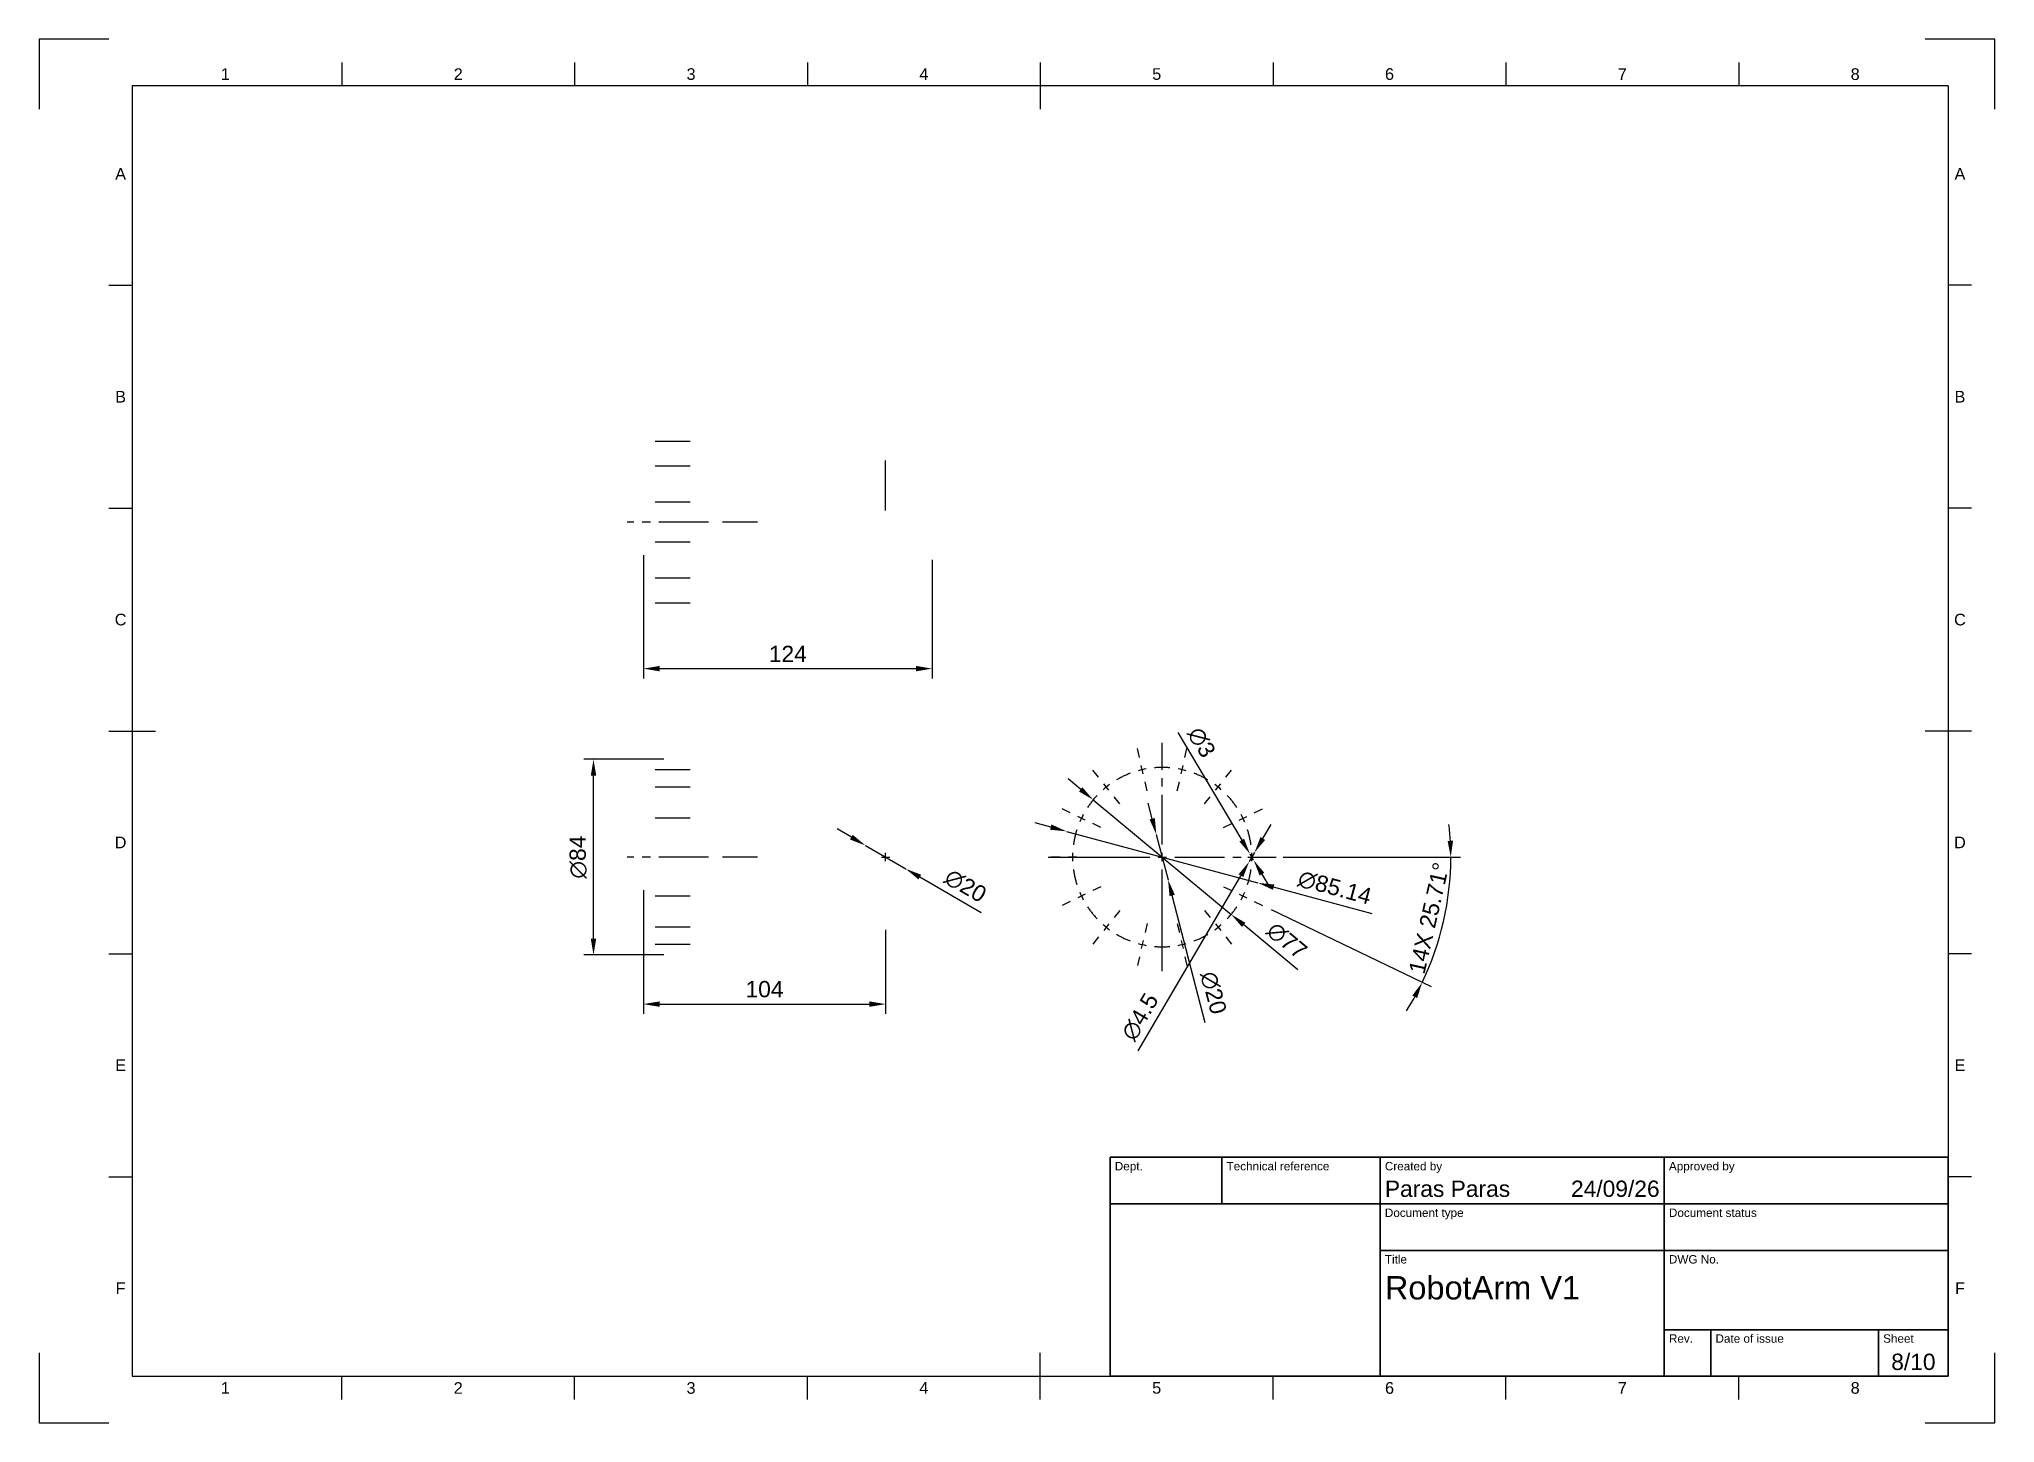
# Paper-space layout 'JAW 5' of a CAD drawing. Header units: millimetres. Extents: x 0 to 420, y 0 to 297.
import ezdxf
from ezdxf.enums import TextEntityAlignment as Align

# ---------------------------------------------------------------- set-up
doc = ezdxf.new("R2010")
doc.units = ezdxf.units.MM
doc.header["$LTSCALE"] = 0.75
doc.linetypes.add('CENTER2', pattern=[28.575, 19.05, -3.175, 3.175, -3.175])
for name, color, linetype, lineweight in [('BORDER', 7, 'Continuous', 25), ('FD_Dimensions', 7, 'Continuous', 25), ('Smart Centers', 7, 'CENTER2', 25), ('TITLEBLOCK', 7, 'Continuous', 35)]:
    doc.layers.add(name, color=color, linetype=linetype, lineweight=lineweight)
doc.styles.add('FusionTitle', font='Arial.ttf')
doc.styles.get("Standard").update_dxf_attribs({"font": 'Arial.ttf'})
doc.dimstyles.new('Dim-ISO-25', dxfattribs={"dimtxt": 3.5, "dimasz": 3.5, "dimexe": 2.1, "dimexo": 2.1, "dimgap": 1.4, "dimtad": 1, "dimzin": 12, "dimdsep": 46, "dimtxsty": 'Standard', "dimcen": 0, "dimazin": 3, "dimtp": 0.1, "dimtm": 0.1, "dimtfac": 0.714286, "dimtmove": 0, "dimatfit": 3, "dimfxl": 1, "dimtzin": 12, "dimarcsym": 0})

# ---------------------------------------------------------------- blocks, each defined once
blk = doc.blocks.new('ISO_A3_SHEET')
at = {"layer": 'BORDER'}
for p, q in [((65, 292), (65, 287)), ((115, 292), (115, 287)), ((165, 292), (165, 287)), ((215, 292), (215, 282)), ((265, 292), (265, 287)), ((315, 292), (315, 287)), ((365, 292), (365, 287)), ((410, 287), (20, 287)), ((20, 287), (20, 10)), ((410, 287), (410, 10)), ((15, 244.16666), (20, 244.16666)), ((415, 244.16666), (410, 244.16666)), ((15, 196.33333), (20, 196.33333)), ((415, 196.33333), (410, 196.33333)), ((15, 148.5), (25, 148.5)), ((415, 148.5), (405, 148.5)), ((15, 100.66667), (20, 100.66667)), ((415, 100.66667), (410, 100.66667)), ((15, 52.83334), (20, 52.83334)), ((415, 52.83334), (410, 52.83334)), ((215, 5), (215, 15)), ((20, 10), (410, 10)), ((65, 5), (65, 10)), ((115, 5), (115, 10)), ((165, 5), (165, 10)), ((265, 5), (265, 10)), ((315, 5), (315, 10)), ((365, 5), (365, 10))]:
    blk.add_line(p, q, dxfattribs=at)
at = {"layer": 'Defpoints'}
for p, q in [((15, 297), (0, 297)), ((0, 297), (0, 282)), ((420, 297), (405, 297)), ((420, 282), (420, 297)), ((0, 15), (0, 0)), ((420, 0), (420, 15)), ((0, 0), (15, 0)), ((405, 0), (420, 0))]:
    blk.add_line(p, q, dxfattribs=at)
at = {"layer": 'BORDER', "style": 'FusionTitle'}
for s, p in [('1', (40, 289.5)), ('2', (90, 289.5)), ('3', (140, 289.5)), ('4', (190, 289.5)), ('5', (240, 289.5)), ('6', (290, 289.5)), ('7', (340, 289.5)), ('8', (390, 289.5)), ('A', (17.5, 268.08333)), ('A', (412.5, 268.08333)), ('B', (17.5, 220.25)), ('B', (412.5, 220.25)), ('C', (17.5, 172.41667)), ('C', (412.5, 172.41667)), ('D', (17.5, 124.58334)), ('D', (412.5, 124.58334)), ('E', (17.5, 76.75001)), ('E', (412.5, 76.75001)), ('F', (17.5, 28.91668)), ('F', (412.5, 28.91668)), ('1', (40, 7.5)), ('2', (90, 7.5)), ('3', (140, 7.5)), ('4', (190, 7.5)), ('5', (240, 7.5)), ('6', (290, 7.5)), ('7', (340, 7.5)), ('8', (390, 7.5))]:
    blk.add_text(s, height=2.5, dxfattribs=at).set_placement(p, align=Align.MIDDLE)
blk = doc.blocks.new('ISO_TITLEBLOCK')
at = {"layer": 'TITLEBLOCK'}
for p, q in [((0, 47), (-180, 47)), ((-180, 47), (-180, 0)), ((-156, 37), (-156, 47)), ((-122, 0), (-122, 47)), ((-61, 0), (-61, 47)), ((0, 0), (0, 47)), ((-180, 37), (0, 37)), ((-122, 27), (0, 27)), ((-61, 10), (0, 10)), ((-51, 0), (-51, 10)), ((-15, 0), (-15, 10)), ((-180, 0), (0, 0))]:
    blk.add_line(p, q, dxfattribs=at)
at = {"layer": 'TITLEBLOCK', "style": 'FusionTitle'}
for s, p in [('Dept.', (-179, 46)), ('Technical reference', (-155, 46)), ('Created by', (-121, 46)), ('Approved by', (-60, 46)), ('Document type', (-121, 36)), ('Document status', (-60, 36)), ('Title', (-121, 26)), ('DWG No.', (-60, 26)), ('Rev.', (-60, 9)), ('Date of issue', (-50, 9)), ('Sheet', (-14, 9))]:
    blk.add_text(s, height=1.8, dxfattribs=at).set_placement(p, align=Align.TOP_LEFT)
for tag, height, p in [('DEPT', 3.5, (-179, 42)), ('TECHNICAL_REFERENCE', 3.5, (-155, 42)), ('CREATED_BY', 3.5, (-121, 42)), ('APPROVED_BY', 3.5, (-60, 42)), ('DOCUMENT_TYPE', 3.5, (-121, 32)), ('DOCUMENT_STATUS', 3.5, (-60, 32)), ('TITLE_1', 5, (-121, 21.5)), ('TITLE_2', 5, (-121, 14)), ('TITLE_3', 5, (-121, 6.5)), ('DATE_OF_ISSUE', 3.5, (-50, 5))]:
    blk.add_attdef(tag, text='', height=height, dxfattribs=at).set_placement(p, align=Align.TOP_LEFT)
for tag, p in [('CREATED_DATE', (-62, 42)), ('APPROVED_DATE', (-0.99, 42))]:
    blk.add_attdef(tag, text='', height=3.5, dxfattribs=at).set_placement(p, align=Align.TOP_RIGHT)
for tag, height, p in [('DRAWING_NUMBER', 5, (-30.5, 19.75)), ('REV', 3.5, (-56, 4.85)), ('SHEET', 3.5, (-7.5, 4.85))]:
    blk.add_attdef(tag, text='', height=height, dxfattribs=at).set_placement(p, align=Align.TOP_CENTER)
blk = doc.blocks.new('*U111')
at = {"layer": 'Smart Centers', "color": 0, "ltscale": 0.75, "transparency": 16777216}
blk.add_line((3.75, 0), (-3.75, 0), dxfattribs=at)
blk = doc.blocks.new('*U112')
at = {"layer": 'Smart Centers', "color": 0, "ltscale": 0.75, "transparency": 16777216}
blk.add_line((3.75, 0), (-3.75, 0), dxfattribs=at)
blk = doc.blocks.new('*U113')
at = {"layer": 'Smart Centers', "color": 0, "ltscale": 0.75, "transparency": 16777216}
blk.add_line((3.75, 0), (-3.75, 0), dxfattribs=at)
blk = doc.blocks.new('*U114')
at = {"layer": 'Smart Centers', "color": 0, "ltscale": 0.75, "transparency": 16777216}
blk.add_line((11.5, 0), (-6, 0), dxfattribs=at)
blk = doc.blocks.new('*U115')
at = {"layer": 'Smart Centers', "color": 0, "ltscale": 0.75, "transparency": 16777216}
blk.add_line((3.75, 0), (-3.75, 0), dxfattribs=at)
blk = doc.blocks.new('*U116')
at = {"layer": 'Smart Centers', "color": 0, "ltscale": 0.75, "transparency": 16777216}
blk.add_line((3.75, 0), (-3.75, 0), dxfattribs=at)
blk = doc.blocks.new('*U117')
at = {"layer": 'Smart Centers', "color": 0, "ltscale": 0.75, "transparency": 16777216}
blk.add_line((3.75, 0), (-3.75, 0), dxfattribs=at)
blk = doc.blocks.new('*U118')
at = {"layer": 'Smart Centers', "color": 0, "ltscale": 0.75, "transparency": 16777216}
blk.add_line((3.75, 0), (-3.75, 0), dxfattribs=at)
blk = doc.blocks.new('*U119')
at = {"layer": 'Smart Centers', "color": 0, "linetype": 'Continuous', "ltscale": 0.75, "transparency": 16777216}
for p, q in [((-0.89, 0), (0.89, 0)), ((0, -0.89), (0, 0.89))]:
    blk.add_line(p, q, dxfattribs=at)
blk = doc.blocks.new('*U1009')
at = {"layer": 'Smart Centers', "color": 0, "ltscale": 0.75, "transparency": 16777216}
for p, q in [((-4.88, 21.38), (-5.31, 23.28)), ((-3.25, 14.26), (-3.69, 16.16))]:
    blk.add_line(p, q, dxfattribs=at)
at = {"layer": 'Smart Centers', "color": 0, "linetype": 'Continuous', "ltscale": 0.75, "transparency": 16777216}
blk.add_line((-4.08, 17.9), (-4.48, 19.64), dxfattribs=at)
blk.add_arc((0, 0), 19.25, 100.1991, 105.5152, dxfattribs=at)
blk = doc.blocks.new('*U1010')
at = {"layer": 'Smart Centers', "color": 0, "ltscale": 0.75, "transparency": 16777216}
for p, q in [((-19.76, 9.51), (-21.51, 10.36)), ((-13.18, 6.35), (-14.93, 7.19))]:
    blk.add_line(p, q, dxfattribs=at)
at = {"layer": 'Smart Centers', "color": 0, "linetype": 'Continuous', "ltscale": 0.75, "transparency": 16777216}
blk.add_line((-16.54, 7.96), (-18.15, 8.74), dxfattribs=at)
blk.add_arc((0, 0), 19.25, 151.6276, 156.9438, dxfattribs=at)
blk = doc.blocks.new('*U1011')
at = {"layer": 'Smart Centers', "color": 0, "ltscale": 0.75, "transparency": 16777216}
for p, q in [((13.67, 17.14), (14.89, 18.67)), ((9.12, 11.43), (10.33, 12.96))]:
    blk.add_line(p, q, dxfattribs=at)
at = {"layer": 'Smart Centers', "color": 0, "linetype": 'Continuous', "ltscale": 0.75, "transparency": 16777216}
blk.add_line((11.45, 14.35), (12.56, 15.75), dxfattribs=at)
blk.add_arc((0, 0), 19.25, 48.7705, 54.0866, dxfattribs=at)
blk = doc.blocks.new('*U1012')
at = {"layer": 'Smart Centers', "color": 0, "linetype": 'Continuous', "ltscale": 0.75, "transparency": 16777216}
blk.add_line((16.54, 7.96), (18.15, 8.74), dxfattribs=at)
at = {"layer": 'Smart Centers', "color": 0, "ltscale": 0.75, "transparency": 16777216}
for p, q in [((19.76, 9.51), (21.51, 10.36)), ((13.18, 6.35), (14.93, 7.19))]:
    blk.add_line(p, q, dxfattribs=at)
at = {"layer": 'Smart Centers', "color": 0, "linetype": 'Continuous', "ltscale": 0.75, "transparency": 16777216}
blk.add_arc((0, 0), 19.25, 23.0562, 28.3724, dxfattribs=at)
blk = doc.blocks.new('*U1013')
at = {"layer": 'Smart Centers', "color": 0, "ltscale": 0.75, "transparency": 16777216}
for p, q in [((3.25, -14.26), (3.69, -16.16)), ((4.88, -21.38), (5.31, -23.28))]:
    blk.add_line(p, q, dxfattribs=at)
at = {"layer": 'Smart Centers', "color": 0, "linetype": 'Continuous', "ltscale": 0.75, "transparency": 16777216}
blk.add_line((4.08, -17.9), (4.48, -19.64), dxfattribs=at)
blk.add_arc((0, 0), 19.25, 280.1991, 285.5152, dxfattribs=at)
blk = doc.blocks.new('*U1014')
at = {"layer": 'Smart Centers', "color": 0, "ltscale": 0.75, "transparency": 16777216}
for p, q in [((4.88, 21.38), (5.31, 23.28)), ((3.25, 14.26), (3.69, 16.16))]:
    blk.add_line(p, q, dxfattribs=at)
at = {"layer": 'Smart Centers', "color": 0, "linetype": 'Continuous', "ltscale": 0.75, "transparency": 16777216}
blk.add_line((4.08, 17.9), (4.48, 19.64), dxfattribs=at)
blk.add_arc((0, 0), 19.25, 74.4848, 79.8009, dxfattribs=at)
blk = doc.blocks.new('*U1015')
at = {"layer": 'Smart Centers', "color": 0, "ltscale": 0.75, "transparency": 16777216}
for p, q in [((-9.12, -11.43), (-10.33, -12.96)), ((-13.67, -17.14), (-14.89, -18.67))]:
    blk.add_line(p, q, dxfattribs=at)
at = {"layer": 'Smart Centers', "color": 0, "linetype": 'Continuous', "ltscale": 0.75, "transparency": 16777216}
blk.add_line((-11.45, -14.35), (-12.56, -15.75), dxfattribs=at)
blk.add_arc((0, 0), 19.25, 228.7705, 234.0866, dxfattribs=at)
blk = doc.blocks.new('*U1016')
at = {"layer": 'Smart Centers', "color": 0, "ltscale": 0.75, "transparency": 16777216}
blk.add_line((-21.93, 0), (-23.88, 0), dxfattribs=at)
at = {"layer": 'Smart Centers', "color": 0, "linetype": 'Continuous', "ltscale": 0.75, "transparency": 16777216}
blk.add_line((-18.36, 0), (-20.14, 0), dxfattribs=at)
blk.add_arc((0, 0), 19.25, 177.3419, 182.6581, dxfattribs=at)
blk = doc.blocks.new('*U1017')
at = {"layer": 'Smart Centers', "color": 0, "linetype": 'Continuous', "ltscale": 0.75, "transparency": 16777216}
blk.add_line((-16.54, -7.96), (-18.15, -8.74), dxfattribs=at)
at = {"layer": 'Smart Centers', "color": 0, "ltscale": 0.75, "transparency": 16777216}
for p, q in [((-13.18, -6.35), (-14.93, -7.19)), ((-19.76, -9.51), (-21.51, -10.36))]:
    blk.add_line(p, q, dxfattribs=at)
at = {"layer": 'Smart Centers', "color": 0, "linetype": 'Continuous', "ltscale": 0.75, "transparency": 16777216}
blk.add_arc((0, 0), 19.25, 203.0562, 208.3724, dxfattribs=at)
blk = doc.blocks.new('*U1018')
at = {"layer": 'Smart Centers', "color": 0, "linetype": 'Continuous', "ltscale": 0.75, "transparency": 16777216}
blk.add_line((18.36, 0), (20.14, 0), dxfattribs=at)
at = {"layer": 'Smart Centers', "color": 0, "ltscale": 0.75, "transparency": 16777216}
blk.add_line((21.93, 0), (23.88, 0), dxfattribs=at)
at = {"layer": 'Smart Centers', "color": 0, "linetype": 'Continuous', "ltscale": 0.75, "transparency": 16777216}
blk.add_arc((0, 0), 19.25, 357.3419, 2.6581, dxfattribs=at)
blk = doc.blocks.new('*U1019')
at = {"layer": 'Smart Centers', "color": 0, "ltscale": 0.75, "transparency": 16777216}
for p, q in [((-13.67, 17.14), (-14.89, 18.67)), ((-9.12, 11.43), (-10.33, 12.96))]:
    blk.add_line(p, q, dxfattribs=at)
at = {"layer": 'Smart Centers', "color": 0, "linetype": 'Continuous', "ltscale": 0.75, "transparency": 16777216}
blk.add_line((-11.45, 14.35), (-12.56, 15.75), dxfattribs=at)
blk.add_arc((0, 0), 19.25, 125.9134, 131.2295, dxfattribs=at)
blk = doc.blocks.new('*U1020')
at = {"layer": 'Smart Centers', "color": 0, "ltscale": 0.75, "transparency": 16777216}
for p, q in [((13.18, -6.35), (14.93, -7.19)), ((19.76, -9.51), (21.51, -10.36))]:
    blk.add_line(p, q, dxfattribs=at)
at = {"layer": 'Smart Centers', "color": 0, "linetype": 'Continuous', "ltscale": 0.75, "transparency": 16777216}
blk.add_line((16.54, -7.96), (18.15, -8.74), dxfattribs=at)
blk.add_arc((0, 0), 19.25, 331.6276, 336.9438, dxfattribs=at)
blk = doc.blocks.new('*U1021')
at = {"layer": 'Smart Centers', "color": 0, "ltscale": 0.75, "transparency": 16777216}
for p, q in [((9.12, -11.43), (10.33, -12.96)), ((13.67, -17.14), (14.89, -18.67))]:
    blk.add_line(p, q, dxfattribs=at)
at = {"layer": 'Smart Centers', "color": 0, "linetype": 'Continuous', "ltscale": 0.75, "transparency": 16777216}
blk.add_line((11.45, -14.35), (12.56, -15.75), dxfattribs=at)
blk.add_arc((0, 0), 19.25, 305.9134, 311.2295, dxfattribs=at)
blk = doc.blocks.new('*U1022')
at = {"layer": 'Smart Centers', "color": 0, "ltscale": 0.75, "transparency": 16777216}
for p, q in [((-3.25, -14.26), (-3.69, -16.16)), ((-4.88, -21.38), (-5.31, -23.28))]:
    blk.add_line(p, q, dxfattribs=at)
at = {"layer": 'Smart Centers', "color": 0, "linetype": 'Continuous', "ltscale": 0.75, "transparency": 16777216}
blk.add_line((-4.08, -17.9), (-4.48, -19.64), dxfattribs=at)
blk.add_arc((0, 0), 19.25, 254.4848, 259.8009, dxfattribs=at)
blk = doc.blocks.new('*U1023')
at = {"layer": 'Smart Centers', "color": 0, "ltscale": 0.75, "transparency": 16777216}
for p, q in [((0, 2.68), (0, 22.75)), ((-16.57, 0), (-2.68, 0)), ((2.68, 0), (16.57, 0)), ((0, -22.75), (0, -2.68))]:
    blk.add_line(p, q, dxfattribs=at)
at = {"layer": 'Smart Centers', "color": 0, "linetype": 'Continuous', "ltscale": 0.75, "transparency": 16777216}
for p, q in [((-0.89, 0), (0.89, 0)), ((0, -0.89), (0, 0.89))]:
    blk.add_line(p, q, dxfattribs=at)
blk = doc.blocks.new('*U1008')
at = {"layer": 'Smart Centers', "color": 0, "ltscale": 0.75, "transparency": 16777216}
for start, end in [(110.8371, 120.5915), (85.1228, 94.8772), (59.4085, 69.1629), (136.5514, 146.3058), (33.6942, 43.4486), (162.2657, 172.02), (7.98, 17.7343), (187.98, 197.7343), (342.2657, 352.02), (213.6942, 223.4486), (316.5514, 326.3058), (239.4085, 249.1629), (290.8371, 300.5915), (265.1228, 274.8772)]:
    blk.add_arc((0, 0), 19.25, start, end, dxfattribs=at)
for name in ['*U1023', '*U1009', '*U1014', '*U1019', '*U1011', '*U1010', '*U1012', '*U1016', '*U1018', '*U1017', '*U1020', '*U1015', '*U1021', '*U1022', '*U1013']:
    blk.add_blockref(name, (0, 0), dxfattribs=at)
blk = doc.blocks.new('*U1024')
at = {"layer": 'Smart Centers', "color": 0, "ltscale": 0.75, "transparency": 16777216}
for p, q in [((0, 2.68), (0, 24.5)), ((-24.5, 0), (-2.68, 0)), ((2.68, 0), (24.5, 0)), ((0, -24.5), (0, -2.68))]:
    blk.add_line(p, q, dxfattribs=at)
at = {"layer": 'Smart Centers', "color": 0, "linetype": 'Continuous', "ltscale": 0.75, "transparency": 16777216}
for p, q in [((-0.89, 0), (0.89, 0)), ((0, -0.89), (0, 0.89))]:
    blk.add_line(p, q, dxfattribs=at)
blk = doc.blocks.new('*U1027')
at = {"layer": 'Smart Centers', "color": 0, "ltscale": 0.75, "transparency": 16777216}
blk.add_line((3.75, 0), (-3.75, 0), dxfattribs=at)
blk = doc.blocks.new('*U1028')
at = {"layer": 'Smart Centers', "color": 0, "ltscale": 0.75, "transparency": 16777216}
blk.add_line((0, -6), (0, 6), dxfattribs=at)
blk = doc.blocks.new('*U1029')
at = {"layer": 'Smart Centers', "color": 0, "ltscale": 0.75, "transparency": 16777216}
blk.add_line((3.75, 0), (-3.75, 0), dxfattribs=at)
blk = doc.blocks.new('*U1030')
at = {"layer": 'Smart Centers', "color": 0, "ltscale": 0.75, "transparency": 16777216}
blk.add_line((3.75, 0), (-3.75, 0), dxfattribs=at)
blk = doc.blocks.new('*U1031')
at = {"layer": 'Smart Centers', "color": 0, "ltscale": 0.75, "transparency": 16777216}
blk.add_line((11.5, 0), (-6, 0), dxfattribs=at)
blk = doc.blocks.new('*U1032')
at = {"layer": 'Smart Centers', "color": 0, "ltscale": 0.75, "transparency": 16777216}
blk.add_line((3.75, 0), (-3.75, 0), dxfattribs=at)
blk = doc.blocks.new('*U1033')
at = {"layer": 'Smart Centers', "color": 0, "ltscale": 0.75, "transparency": 16777216}
blk.add_line((3.75, 0), (-3.75, 0), dxfattribs=at)
blk = doc.blocks.new('*U1034')
at = {"layer": 'Smart Centers', "color": 0, "ltscale": 0.75, "transparency": 16777216}
blk.add_line((3.75, 0), (-3.75, 0), dxfattribs=at)
blk = doc.blocks.new('*U1035')
at = {"layer": 'Smart Centers', "color": 0, "ltscale": 0.75, "transparency": 16777216}
blk.add_line((3.75, 0), (-3.75, 0), dxfattribs=at)
blk = doc.blocks.new('*U1036')
at = {"layer": 'Smart Centers', "color": 0, "ltscale": 0.75, "transparency": 16777216}
blk.add_line((3.75, 0), (-3.75, 0), dxfattribs=at)
blk = doc.blocks.new('*U1037')
at = {"layer": 'Smart Centers', "color": 0, "ltscale": 0.75, "transparency": 16777216}
blk.add_line((0, -6), (0, 6), dxfattribs=at)
blk = doc.blocks.new('*U1038')
at = {"layer": 'Smart Centers', "color": 0, "ltscale": 0.75, "transparency": 16777216}
blk.add_line((3.75, 0), (-3.75, 0), dxfattribs=at)
blk = doc.blocks.new('*U1039')
at = {"layer": 'Smart Centers', "color": 0, "ltscale": 0.75, "transparency": 16777216}
blk.add_line((3.75, 0), (-3.75, 0), dxfattribs=at)
blk = doc.blocks.new('*U1040')
at = {"layer": 'Smart Centers', "color": 0, "ltscale": 0.75, "transparency": 16777216}
blk.add_line((11.5, 0), (-6, 0), dxfattribs=at)
blk = doc.blocks.new('*U1041')
at = {"layer": 'Smart Centers', "color": 0, "ltscale": 0.75, "transparency": 16777216}
blk.add_line((3.75, 0), (-3.75, 0), dxfattribs=at)
blk = doc.blocks.new('*U1042')
at = {"layer": 'Smart Centers', "color": 0, "ltscale": 0.75, "transparency": 16777216}
blk.add_line((3.75, 0), (-3.75, 0), dxfattribs=at)
blk = doc.blocks.new('*U1043')
at = {"layer": 'Smart Centers', "color": 0, "ltscale": 0.75, "transparency": 16777216}
blk.add_line((3.75, 0), (-3.75, 0), dxfattribs=at)
blk = doc.blocks.new('*U1044')
at = {"layer": 'Smart Centers', "color": 0, "ltscale": 0.75, "transparency": 16777216}
blk.add_line((3.75, 0), (-3.75, 0), dxfattribs=at)
blk = doc.blocks.new('*U1045')
at = {"layer": 'Smart Centers', "color": 0, "ltscale": 0.75, "transparency": 16777216}
blk.add_line((3.75, 0), (-3.75, 0), dxfattribs=at)
blk = doc.blocks.new('*U1046')
at = {"layer": 'Smart Centers', "color": 0, "ltscale": 0.75, "transparency": 16777216}
blk.add_line((3.75, 0), (-3.75, 0), dxfattribs=at)
blk = doc.blocks.new('*U1047')
at = {"layer": 'Smart Centers', "color": 0, "ltscale": 0.75, "transparency": 16777216}
blk.add_line((3.75, 0), (-3.75, 0), dxfattribs=at)
blk = doc.blocks.new('*U1048')
at = {"layer": 'Smart Centers', "color": 0, "ltscale": 0.75, "transparency": 16777216}
blk.add_line((11.5, 0), (-6, 0), dxfattribs=at)
blk = doc.blocks.new('*U1049')
at = {"layer": 'Smart Centers', "color": 0, "ltscale": 0.75, "transparency": 16777216}
blk.add_line((3.75, 0), (-3.75, 0), dxfattribs=at)
blk = doc.blocks.new('*U1050')
at = {"layer": 'Smart Centers', "color": 0, "ltscale": 0.75, "transparency": 16777216}
blk.add_line((3.75, 0), (-3.75, 0), dxfattribs=at)
blk = doc.blocks.new('*U1051')
at = {"layer": 'Smart Centers', "color": 0, "ltscale": 0.75, "transparency": 16777216}
blk.add_line((3.75, 0), (-3.75, 0), dxfattribs=at)
blk = doc.blocks.new('*U1052')
at = {"layer": 'Smart Centers', "color": 0, "ltscale": 0.75, "transparency": 16777216}
blk.add_line((3.75, 0), (-3.75, 0), dxfattribs=at)
blk = doc.blocks.new('*U1053')
at = {"layer": 'Smart Centers', "color": 0, "ltscale": 0.75, "transparency": 16777216}
blk.add_line((3.75, 0), (-3.75, 0), dxfattribs=at)
blk = doc.blocks.new('*U1054')
at = {"layer": 'Smart Centers', "color": 0, "ltscale": 0.75, "transparency": 16777216}
blk.add_line((0, -6), (0, 6), dxfattribs=at)
blk = doc.blocks.new('*U1055')
at = {"layer": 'Smart Centers', "color": 0, "ltscale": 0.75, "transparency": 16777216}
blk.add_line((3.75, 0), (-3.75, 0), dxfattribs=at)
blk = doc.blocks.new('*U1056')
at = {"layer": 'Smart Centers', "color": 0, "ltscale": 0.75, "transparency": 16777216}
blk.add_line((3.75, 0), (-3.75, 0), dxfattribs=at)
blk = doc.blocks.new('*U1057')
at = {"layer": 'Smart Centers', "color": 0, "ltscale": 0.75, "transparency": 16777216}
blk.add_line((11.5, 0), (-6, 0), dxfattribs=at)
blk = doc.blocks.new('*U1058')
at = {"layer": 'Smart Centers', "color": 0, "ltscale": 0.75, "transparency": 16777216}
blk.add_line((3.75, 0), (-3.75, 0), dxfattribs=at)
blk = doc.blocks.new('*U1059')
at = {"layer": 'Smart Centers', "color": 0, "ltscale": 0.75, "transparency": 16777216}
blk.add_line((3.75, 0), (-3.75, 0), dxfattribs=at)
blk = doc.blocks.new('*U1060')
at = {"layer": 'Smart Centers', "color": 0, "ltscale": 0.75, "transparency": 16777216}
blk.add_line((3.75, 0), (-3.75, 0), dxfattribs=at)
blk = doc.blocks.new('*U1061')
at = {"layer": 'Smart Centers', "color": 0, "ltscale": 0.75, "transparency": 16777216}
blk.add_line((3.75, 0), (-3.75, 0), dxfattribs=at)
blk = doc.blocks.new('*D1062')
at = {"layer": 'Defpoints', "color": 0, "transparency": 16777216}
for p in [(129.78, 116.43), (181.78, 107.93), (181.78, 89.88)]:
    blk.add_point(p, dxfattribs=at)
at = {"layer": 'FD_Dimensions', "color": 0, "lineweight": -2, "transparency": 16777216}
for p, q in [((129.78, 114.33), (129.78, 87.78)), ((181.78, 105.83), (181.78, 87.78)), ((133.28, 89.88), (178.28, 89.88))]:
    blk.add_line(p, q, dxfattribs=at)
at = {"layer": 'FD_Dimensions', "color": 0, "transparency": 16777216}
for points in [[(133.28, 90.47), (133.28, 89.3), (129.78, 89.88)], [(178.28, 90.47), (178.28, 89.3), (181.78, 89.88)]]:
    blk.add_solid(points, dxfattribs=at)
at = {"layer": 'FD_Dimensions', "color": 0, "transparency": 16777216, "insert": (155.78, 93.07), "char_height": 3.5, "attachment_point": 5}
blk.add_mtext('104', dxfattribs=at)
blk = doc.blocks.new('*D1063')
at = {"layer": 'Defpoints', "color": 0, "transparency": 16777216}
for p in [(119.05, 142.43), (136.28, 142.43), (136.28, 100.43)]:
    blk.add_point(p, dxfattribs=at)
at = {"layer": 'FD_Dimensions', "color": 0, "lineweight": -2, "transparency": 16777216}
for p, q in [((134.18, 142.43), (116.95, 142.43)), ((119.05, 103.93), (119.05, 138.93)), ((134.18, 100.43), (116.95, 100.43))]:
    blk.add_line(p, q, dxfattribs=at)
at = {"layer": 'FD_Dimensions', "color": 0, "transparency": 16777216}
for points in [[(118.47, 138.93), (119.64, 138.93), (119.05, 142.43)], [(118.47, 103.93), (119.64, 103.93), (119.05, 100.43)]]:
    blk.add_solid(points, dxfattribs=at)
at = {"layer": 'FD_Dimensions', "color": 0, "transparency": 16777216, "insert": (115.77, 121.43), "char_height": 3.5, "attachment_point": 5, "rotation": 90}
blk.add_mtext('∅84', dxfattribs=at)
blk = doc.blocks.new('*D1064')
at = {"layer": 'Defpoints', "color": 0, "transparency": 16777216}
for p in [(129.78, 188.32), (191.78, 187.32), (191.78, 161.89)]:
    blk.add_point(p, dxfattribs=at)
at = {"layer": 'FD_Dimensions', "color": 0, "lineweight": -2, "transparency": 16777216}
for p, q in [((129.78, 186.22), (129.78, 159.79)), ((191.78, 185.22), (191.78, 159.79)), ((133.28, 161.89), (188.28, 161.89))]:
    blk.add_line(p, q, dxfattribs=at)
at = {"layer": 'FD_Dimensions', "color": 0, "transparency": 16777216}
for points in [[(133.28, 162.47), (133.28, 161.3), (129.78, 161.89)], [(188.28, 162.47), (188.28, 161.3), (191.78, 161.89)]]:
    blk.add_solid(points, dxfattribs=at)
at = {"layer": 'FD_Dimensions', "color": 0, "transparency": 16777216, "insert": (160.78, 165.04), "char_height": 3.5, "attachment_point": 5}
blk.add_mtext('124', dxfattribs=at)
blk = doc.blocks.new('*D1065')
at = {"layer": 'Defpoints', "color": 0, "transparency": 16777216}
for p in [(263.11, 121.43), (265.05, 121.43), (260.94, 111.92), (262.69, 111.07), (300.4, 103.16)]:
    blk.add_point(p, dxfattribs=at)
at = {"layer": 'FD_Dimensions', "color": 0, "lineweight": -2, "transparency": 16777216}
for p, q in [((267.15, 121.43), (305.25, 121.43)), ((264.58, 110.16), (298.91, 93.63))]:
    blk.add_line(p, q, dxfattribs=at)
for start, end in [(3.2362, 6.4723), (334.2857, 0), (327.8134, 331.0495)]:
    blk.add_arc((241.18, 121.43), 61.98, start, end, dxfattribs=at)
at = {"layer": 'FD_Dimensions', "color": 0, "transparency": 16777216}
for points in [[(303.64, 124.94), (302.47, 124.91), (303.15, 121.43)], [(294.89, 91.7), (295.93, 91.16), (297.02, 94.54)]]:
    blk.add_solid(points, dxfattribs=at)
at = {"layer": 'FD_Dimensions', "color": 0, "transparency": 16777216, "insert": (298.49, 108.35), "char_height": 3.5, "attachment_point": 5, "rotation": 77.1429}
blk.add_mtext('14X 25.71°', dxfattribs=at)
blk = doc.blocks.new('*D1066')
at = {"layer": 'Defpoints', "color": 0, "transparency": 16777216}
for p in [(226.37, 133.73), (255.99, 109.13)]:
    blk.add_point(p, dxfattribs=at)
at = {"layer": 'FD_Dimensions', "color": 0, "lineweight": -2, "transparency": 16777216}
for p, q in [((223.68, 135.96), (220.99, 138.2)), ((226.37, 133.73), (255.99, 109.13)), ((270.31, 97.23), (258.68, 106.89))]:
    blk.add_line(p, q, dxfattribs=at)
at = {"layer": 'FD_Dimensions', "color": 0, "transparency": 16777216}
for points in [[(224.05, 136.41), (223.31, 135.52), (226.37, 133.73)], [(259.05, 107.34), (258.31, 106.45), (255.99, 109.13)]]:
    blk.add_solid(points, dxfattribs=at)
at = {"layer": 'FD_Dimensions', "color": 0, "transparency": 16777216, "insert": (267.94, 103.47), "char_height": 3.5, "attachment_point": 5, "rotation": 320.2892}
blk.add_mtext('∅77', dxfattribs=at)
blk = doc.blocks.new('*D1067')
at = {"layer": 'Defpoints', "color": 0, "transparency": 16777216}
for p in [(177.46, 123.94), (186.1, 118.91)]:
    blk.add_point(p, dxfattribs=at)
at = {"layer": 'FD_Dimensions', "color": 0, "lineweight": -2, "transparency": 16777216}
for p, q in [((174.43, 125.71), (171.41, 127.47)), ((177.46, 123.94), (186.1, 118.91)), ((202.3, 109.49), (189.13, 117.15))]:
    blk.add_line(p, q, dxfattribs=at)
at = {"layer": 'FD_Dimensions', "color": 0, "transparency": 16777216}
for points in [[(174.73, 126.21), (174.14, 125.2), (177.46, 123.94)], [(189.42, 117.66), (188.83, 116.65), (186.1, 118.91)]]:
    blk.add_solid(points, dxfattribs=at)
at = {"layer": 'FD_Dimensions', "color": 0, "transparency": 16777216, "insert": (198.93, 115.25), "char_height": 3.5, "attachment_point": 5, "rotation": 329.8014}
blk.add_mtext('∅20', dxfattribs=at)
blk = doc.blocks.new('*D1068')
at = {"layer": 'Defpoints', "color": 0, "transparency": 16777216}
for p in [(260.05, 122.07), (260.81, 120.79)]:
    blk.add_point(p, dxfattribs=at)
at = {"layer": 'FD_Dimensions', "color": 0, "lineweight": -2, "transparency": 16777216}
for p, q in [((244.51, 148.21), (258.26, 125.08)), ((260.81, 120.79), (260.05, 122.07)), ((262.6, 117.78), (264.39, 114.77))]:
    blk.add_line(p, q, dxfattribs=at)
at = {"layer": 'FD_Dimensions', "color": 0, "transparency": 16777216}
for points in [[(258.76, 125.38), (257.76, 124.78), (260.05, 122.07)], [(263.1, 118.07), (262.1, 117.48), (260.81, 120.79)]]:
    blk.add_solid(points, dxfattribs=at)
at = {"layer": 'FD_Dimensions', "color": 0, "transparency": 16777216, "insert": (249.61, 146.06), "char_height": 3.5, "attachment_point": 5, "rotation": 300.7304}
blk.add_mtext('∅3', dxfattribs=at)
blk = doc.blocks.new('*D1069')
at = {"layer": 'Defpoints', "color": 0, "transparency": 16777216}
for p in [(261, 122.4), (259.86, 120.46)]:
    blk.add_point(p, dxfattribs=at)
at = {"layer": 'FD_Dimensions', "color": 0, "lineweight": -2, "transparency": 16777216}
for p, q in [((262.77, 125.42), (264.55, 128.43)), ((261, 122.4), (259.86, 120.46)), ((235.99, 79.88), (258.08, 117.44))]:
    blk.add_line(p, q, dxfattribs=at)
at = {"layer": 'FD_Dimensions', "color": 0, "transparency": 16777216}
for points in [[(262.27, 125.71), (263.28, 125.12), (261, 122.4)], [(257.58, 117.74), (258.59, 117.15), (259.86, 120.46)]]:
    blk.add_solid(points, dxfattribs=at)
at = {"layer": 'FD_Dimensions', "color": 0, "transparency": 16777216, "insert": (236.45, 87.15), "char_height": 3.5, "attachment_point": 5, "rotation": 59.5337}
blk.add_mtext('∅4.5', dxfattribs=at)
blk = doc.blocks.new('*D1070')
at = {"layer": 'Defpoints', "color": 0, "transparency": 16777216}
for p in [(220.63, 126.96), (261.73, 115.9)]:
    blk.add_point(p, dxfattribs=at)
at = {"layer": 'FD_Dimensions', "color": 0, "lineweight": -2, "transparency": 16777216}
for p, q in [((217.25, 127.87), (213.87, 128.78)), ((220.63, 126.96), (261.73, 115.9)), ((286.26, 109.29), (265.11, 114.99))]:
    blk.add_line(p, q, dxfattribs=at)
at = {"layer": 'FD_Dimensions', "color": 0, "transparency": 16777216}
for points in [[(217.4, 128.44), (217.1, 127.31), (220.63, 126.96)], [(265.26, 115.55), (264.96, 114.42), (261.73, 115.9)]]:
    blk.add_solid(points, dxfattribs=at)
at = {"layer": 'FD_Dimensions', "color": 0, "transparency": 16777216, "insert": (278.23, 114.86), "char_height": 3.5, "attachment_point": 5, "rotation": 344.9315}
blk.add_mtext('∅85.14', dxfattribs=at)
blk = doc.blocks.new('*D1071')
at = {"layer": 'Defpoints', "color": 0, "transparency": 16777216}
for p in [(239.92, 126.27), (242.44, 116.59)]:
    blk.add_point(p, dxfattribs=at)
at = {"layer": 'FD_Dimensions', "color": 0, "lineweight": -2, "transparency": 16777216}
for p, q in [((239.04, 129.66), (238.16, 133.04)), ((239.92, 126.27), (242.44, 116.59)), ((250.44, 85.85), (243.32, 113.2))]:
    blk.add_line(p, q, dxfattribs=at)
at = {"layer": 'FD_Dimensions', "color": 0, "transparency": 16777216}
for points in [[(239.6, 129.8), (238.47, 129.51), (239.92, 126.27)], [(243.89, 113.35), (242.76, 113.06), (242.44, 116.59)]]:
    blk.add_solid(points, dxfattribs=at)
at = {"layer": 'FD_Dimensions', "color": 0, "transparency": 16777216, "insert": (252.16, 92.3), "char_height": 3.5, "attachment_point": 5, "rotation": 284.5889}
blk.add_mtext('∅20', dxfattribs=at)

psp = doc.layouts.new('JAW 5')

# ---------------------------------------------------------------- block references
at = {"layer": 'BORDER'}
psp.add_blockref('ISO_A3_SHEET', (0, 0), dxfattribs=at)
at = {"layer": 'Smart Centers', "ltscale": 0.75}
for name, p in [('*U1035', (136.0312, 210.6588)), ('*U1044', (136.0312, 210.6588)), ('*U1061', (136.0312, 210.6588)), ('*U1028', (181.7813, 201.8152)), ('*U1037', (181.7813, 201.8152)), ('*U1054', (181.7813, 201.8152)), ('*U1034', (136.0312, 205.3173)), ('*U1043', (136.0312, 205.3173)), ('*U1060', (136.0312, 205.3173)), ('*U1033', (136.0312, 197.5987)), ('*U1042', (136.0312, 197.5987)), ('*U1059', (136.0312, 197.5987)), ('*U1031', (132.2812, 193.3152)), ('*U1040', (132.2812, 193.3152)), ('*U1057', (132.2812, 193.3152)), ('*U1032', (150.5313, 193.3152)), ('*U1041', (150.5313, 193.3152)), ('*U1058', (150.5313, 193.3152)), ('*U1030', (136.0312, 189.0316)), ('*U1039', (136.0312, 189.0316)), ('*U1056', (136.0312, 189.0316)), ('*U1029', (136.0312, 181.313)), ('*U1038', (136.0312, 181.313)), ('*U1055', (136.0312, 181.313)), ('*U1027', (136.0312, 175.9715)), ('*U1036', (136.0312, 175.9715)), ('*U1053', (136.0312, 175.9715)), ('*U1024', (241.1797, 121.4297)), ('*U1008', (241.1797, 121.4297)), ('*U118', (136.0312, 140.1971)), ('*U1052', (136.0312, 140.1971)), ('*U117', (136.0312, 136.4799)), ('*U1051', (136.0312, 136.4799)), ('*U116', (136.0312, 129.7819)), ('*U1050', (136.0312, 129.7819)), ('*U119', (181.7813, 121.4297)), ('*U114', (132.2812, 121.4297)), ('*U1048', (132.2812, 121.4297)), ('*U115', (150.5313, 121.4297)), ('*U1049', (150.5313, 121.4297)), ('*U113', (136.0312, 113.0774)), ('*U1047', (136.0312, 113.0774)), ('*U112', (136.0312, 106.3794)), ('*U1046', (136.0312, 106.3794)), ('*U111', (136.0312, 102.6623)), ('*U1045', (136.0312, 102.6623))]:
    psp.add_blockref(name, p, dxfattribs=at)
at = {"layer": 'TITLEBLOCK'}
psp.add_blockref('ISO_TITLEBLOCK', (410, 10), dxfattribs=at).add_auto_attribs({'CREATED_DATE': '24/09/26', 'SHEET': '8/10', 'TITLE_1': 'RobotArm V1', 'CREATED_BY': 'Paras Paras'})

# ---------------------------------------------------------------- dimensions: what is measured, and where the dimension line sits
at = {"layer": 'FD_Dimensions'}
for base, p1, p2, picture, middle in [((191.7813, 161.8855), (129.7812, 188.3152), (191.7813, 187.3152), '*D1064', (160.7813, 165.0426)), ((181.7813, 89.8828), (129.7812, 116.4297), (181.7813, 107.9297), '*D1062', (155.7813, 93.0698))]:
    dim = psp.add_linear_dim(base=base, p1=p1, p2=p2, dimstyle='Dim-ISO-25', override={"dimlfac": -2}, dxfattribs=at)
    dim.commit()
    dim.dimension.update_dxf_attribs({"geometry": picture, "text_midpoint": middle})
for p1, p2, picture, middle in [((260.8129, 120.785), (260.0464, 122.0744), '*D1068', (246.7854, 144.3814)), ((226.3711, 133.7287), (255.9883, 109.1306), '*D1066', (265.8434, 100.9456)), ((239.9203, 126.2685), (242.4391, 116.5909), '*D1071', (248.977, 91.4715)), ((177.4598, 123.9447), (186.1027, 118.9147), '*D1067', (197.2801, 112.4097)), ((220.6277, 126.9629), (261.7317, 115.8964), '*D1070', (277.3768, 111.6843)), ((261.0001, 122.3994), (259.8593, 120.46), '*D1069', (239.2844, 85.4838))]:
    dim = psp.add_diameter_dim_2p(p1=p1, p2=p2, dimstyle='Dim-ISO-25', override={"dimlfac": -2, "dimpost": '∅<>'}, dxfattribs=at)
    dim.commit()
    dim.dimension.update_dxf_attribs({"geometry": picture, "text_midpoint": middle, "dimtype": 163})
dim = psp.add_linear_dim(base=(119.0547, 142.4297), p1=(136.2812, 100.4297), p2=(136.2812, 142.4297), angle=90, text='∅<>', dimstyle='Dim-ISO-25', override={"dimlfac": -2}, dxfattribs=at)
dim.commit()
dim.dimension.update_dxf_attribs({"geometry": '*D1063', "text_midpoint": (115.7698, 121.4297)})
dim = psp.add_angular_dim_2l(base=(300.4013, 103.1622), line1=((260.9369, 111.9151), (262.6903, 111.0707)), line2=((263.1086, 121.4297), (265.0547, 121.4297)), text='14X <>', dimstyle='Dim-ISO-25', override={"dimpost": ''}, dxfattribs=at)
dim.commit()
dim.dimension.update_dxf_attribs({"geometry": '*D1065', "text_midpoint": (298.4937, 108.3481)})

doc.saveas('drawing.dxf')
